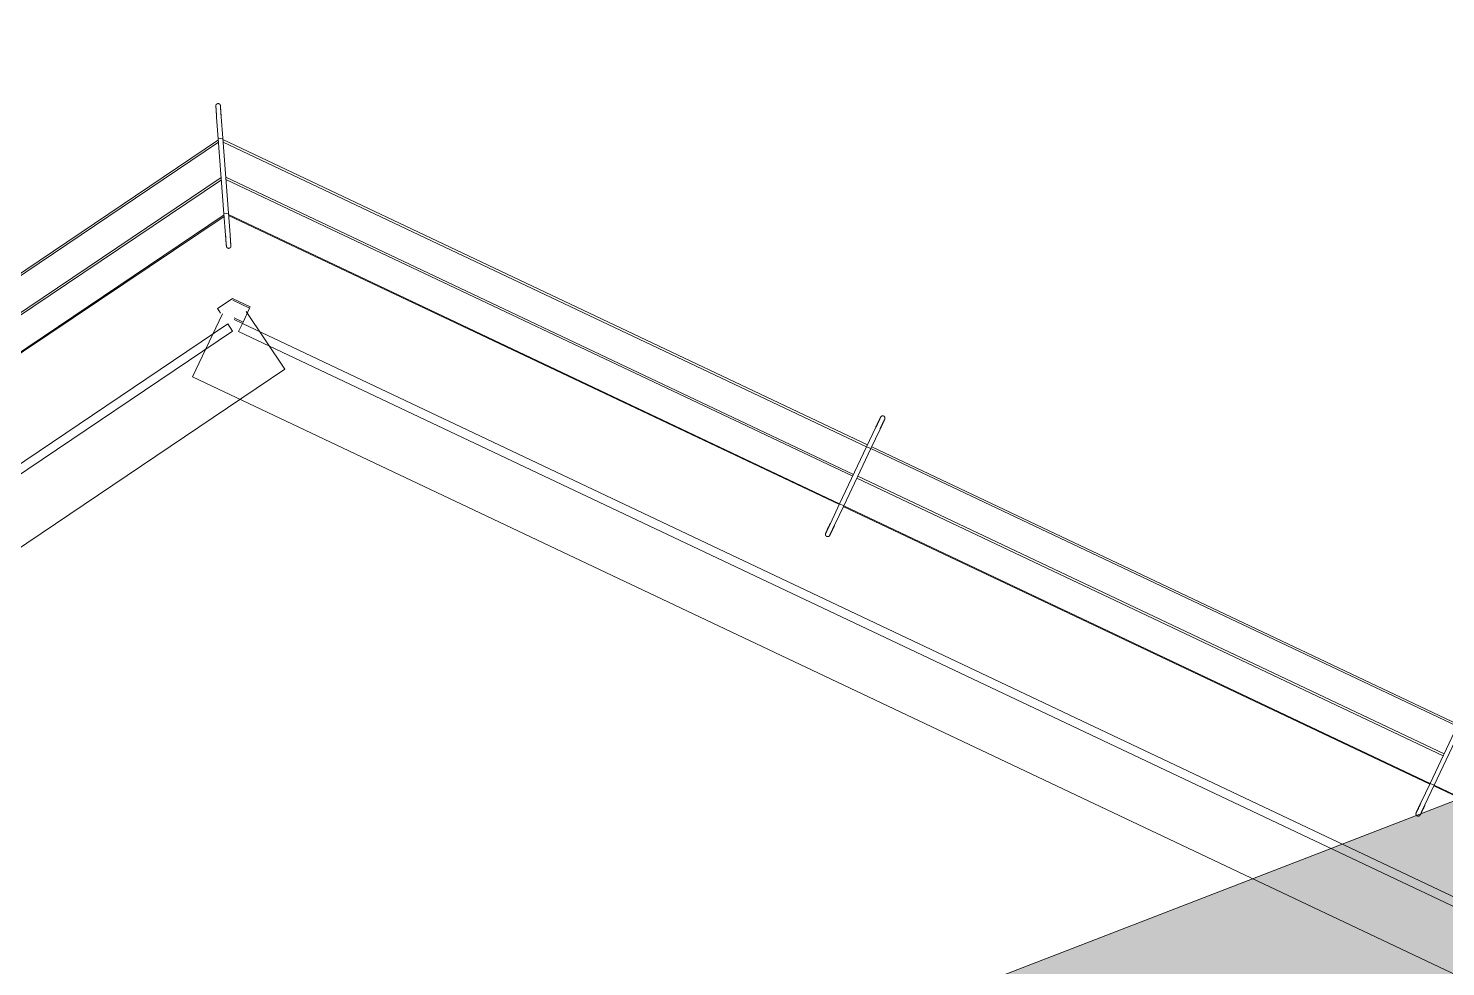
# Model space of a CAD drawing. Header units: metres. Extents: x 286532 to 329498, y 7396783 to 7466136.
# Drawn here: x 325548.7 to 325561.71, y 7397734.08 to 7397742.69 of the extents above; entities that cross this region are included whole.
import ezdxf

# ---------------------------------------------------------------- set-up
doc = ezdxf.new("R2010")
doc.units = ezdxf.units.M
doc.header["$LTSCALE"] = 10
doc.layers.get('0').update_dxf_attribs({"color": 255})
doc.layers.add('_  ARQ-AUX-001', color=1, linetype='Continuous', lineweight=5)
doc.layers.add('_AUXILIAR', color=7, linetype='Continuous', lineweight=30)

# ---------------------------------------------------------------- blocks, each defined once
blk = doc.blocks.new('ESTACAODRONE')
at = {"layer": '_  ARQ-AUX-001'}
for p, q in [((-62.984, -84.864), (-62.971, -85.062)), ((-62.929, -85.059), (-62.942, -84.861)), ((-62.97, -85.074), (-67.834, -88.277)), ((-62.969, -85.095), (-67.823, -88.293)), ((-62.971, -85.062), (-62.929, -85.059)), ((-62.926, -85.751), (-62.971, -85.062)), ((-62.884, -85.748), (-62.929, -85.059)), ((-57.036, -87.933), (-62.928, -85.071)), ((-57.045, -87.95), (-62.927, -85.093)), ((-62.948, -85.418), (-67.669, -88.527)), ((-62.946, -85.44), (-67.658, -88.543)), ((-57.168, -88.203), (-62.906, -85.415)), ((-57.176, -88.22), (-62.905, -85.437)), ((-62.925, -85.762), (-67.504, -88.778)), ((-62.924, -85.778), (-67.504, -88.777)), ((-62.884, -85.748), (-62.926, -85.751)), ((-62.926, -85.751), (-62.913, -85.949)), ((-62.871, -85.946), (-62.884, -85.748)), ((-57.299, -88.472), (-62.884, -85.759)), ((-57.301, -88.479), (-62.884, -85.768)), ((-62.869, -86.539), (-62.994, -86.622)), ((-62.855, -86.53), (-62.869, -86.539)), ((-62.693, -86.608), (-62.855, -86.53)), ((-62.853, -86.547), (-62.699, -86.622)), ((-62.95, -86.672), (-63.229, -87.247)), ((-62.994, -86.622), (-62.982, -86.64)), ((-62.982, -86.64), (-62.966, -86.665)), ((-62.76, -86.748), (-62.699, -86.622)), ((-62.731, -86.652), (-62.38, -87.185)), ((-62.699, -86.622), (-62.693, -86.608)), ((-62.901, -86.764), (-70.74, -91.927)), ((-62.857, -86.831), (-62.901, -86.764)), ((-62.843, -86.708), (-62.76, -86.748)), ((-62.842, -86.725), (-62.767, -86.761)), ((-62.767, -86.761), (-62.802, -86.833)), ((-62.767, -86.761), (-62.76, -86.748)), ((-39.303, -98.159), (-62.767, -86.761)), ((-70.696, -91.994), (-62.857, -86.831)), ((-62.802, -86.833), (-39.338, -98.231)), ((-70.558, -92.572), (-62.38, -87.185)), ((-63.229, -87.247), (-39.399, -98.822)), ((-56.958, -87.771), (-57.045, -87.95)), ((-57.007, -87.968), (-56.92, -87.79)), ((-57.045, -87.95), (-57.299, -88.472)), ((-57.007, -87.968), (-57.261, -88.491)), ((-57.045, -87.95), (-57.007, -87.968)), ((-51.648, -90.571), (-57.007, -87.968)), ((-51.639, -90.555), (-56.999, -87.951)), ((-51.779, -90.841), (-57.138, -88.238)), ((-51.771, -90.824), (-57.13, -88.221)), ((-57.299, -88.472), (-57.385, -88.651)), ((-57.348, -88.669), (-57.261, -88.491)), ((-57.261, -88.491), (-57.299, -88.472)), ((-51.904, -91.101), (-57.265, -88.497)), ((-51.902, -91.094), (-57.261, -88.491)), ((-51.648, -90.571), (-51.902, -91.094)), ((-51.61, -90.59), (-51.864, -91.112)), ((-51.902, -91.094), (-51.988, -91.272)), ((-51.951, -91.291), (-51.864, -91.112)), ((-51.864, -91.112), (-51.902, -91.094)), ((-46.943, -93.511), (-51.868, -91.118)), ((-46.941, -93.504), (-51.864, -91.112))]:
    blk.add_line(p, q, dxfattribs=at)
at = {"layer": '_  ARQ-AUX-001', "flags": 128}
for points in [[(-62.991, -84.762), (-62.991, -84.761), (-62.991, -84.761), (-62.991, -84.76), (-62.991, -84.759), (-62.991, -84.758), (-62.99, -84.757), (-62.99, -84.756), (-62.99, -84.756), (-62.99, -84.755), (-62.99, -84.754), (-62.989, -84.753), (-62.989, -84.752), (-62.989, -84.752), (-62.988, -84.751), (-62.988, -84.75), (-62.987, -84.75), (-62.987, -84.749), (-62.986, -84.748), (-62.986, -84.747), (-62.985, -84.747), (-62.985, -84.746), (-62.984, -84.746), (-62.983, -84.745), (-62.983, -84.745), (-62.982, -84.744), (-62.981, -84.744), (-62.981, -84.743), (-62.98, -84.743), (-62.979, -84.742), (-62.979, -84.742), (-62.978, -84.742), (-62.977, -84.741), (-62.976, -84.741), (-62.975, -84.741), (-62.975, -84.741), (-62.974, -84.74), (-62.973, -84.74), (-62.972, -84.74), (-62.971, -84.74), (-62.971, -84.74)], [(-62.971, -84.74), (-62.97, -84.74), (-62.969, -84.74), (-62.969, -84.74), (-62.968, -84.74), (-62.967, -84.74), (-62.966, -84.74), (-62.965, -84.74), (-62.964, -84.741), (-62.964, -84.741), (-62.963, -84.741), (-62.962, -84.741), (-62.961, -84.742), (-62.96, -84.742), (-62.96, -84.742), (-62.959, -84.743), (-62.958, -84.743), (-62.958, -84.744), (-62.957, -84.744), (-62.956, -84.745), (-62.956, -84.745), (-62.955, -84.746), (-62.954, -84.747), (-62.954, -84.747), (-62.953, -84.748), (-62.953, -84.748), (-62.952, -84.749), (-62.952, -84.75), (-62.951, -84.751), (-62.951, -84.751), (-62.951, -84.752), (-62.95, -84.753), (-62.95, -84.754), (-62.95, -84.754), (-62.949, -84.755), (-62.949, -84.756), (-62.949, -84.757), (-62.949, -84.758), (-62.949, -84.759), (-62.949, -84.759), (-62.949, -84.76)], [(-62.984, -84.864), (-62.984, -84.86), (-62.985, -84.856), (-62.985, -84.852), (-62.985, -84.848), (-62.985, -84.844), (-62.986, -84.84), (-62.986, -84.836), (-62.986, -84.832), (-62.986, -84.828), (-62.987, -84.824), (-62.987, -84.821), (-62.987, -84.817), (-62.987, -84.813), (-62.988, -84.81), (-62.988, -84.806), (-62.988, -84.803), (-62.988, -84.8), (-62.988, -84.797), (-62.989, -84.794), (-62.989, -84.791), (-62.989, -84.788), (-62.989, -84.786), (-62.989, -84.783), (-62.989, -84.781), (-62.99, -84.778), (-62.99, -84.776), (-62.99, -84.774), (-62.99, -84.772), (-62.99, -84.771), (-62.99, -84.769), (-62.99, -84.768), (-62.99, -84.767), (-62.99, -84.765), (-62.991, -84.765), (-62.991, -84.764), (-62.991, -84.763), (-62.991, -84.763), (-62.991, -84.762), (-62.991, -84.762)], [(-62.991, -84.762), (-62.991, -84.762), (-62.991, -84.763), (-62.991, -84.763), (-62.991, -84.764), (-62.991, -84.764), (-62.99, -84.765), (-62.99, -84.766), (-62.99, -84.767), (-62.99, -84.769), (-62.99, -84.77), (-62.99, -84.772), (-62.99, -84.774), (-62.99, -84.776), (-62.99, -84.778), (-62.989, -84.78), (-62.989, -84.782), (-62.989, -84.785), (-62.989, -84.787), (-62.989, -84.79), (-62.989, -84.793), (-62.988, -84.796), (-62.988, -84.799), (-62.988, -84.802), (-62.988, -84.806), (-62.988, -84.809), (-62.987, -84.812), (-62.987, -84.816), (-62.987, -84.82), (-62.987, -84.823), (-62.986, -84.827), (-62.986, -84.831), (-62.986, -84.835), (-62.986, -84.839), (-62.985, -84.842), (-62.985, -84.846), (-62.985, -84.85), (-62.985, -84.854), (-62.984, -84.859), (-62.984, -84.863), (-62.984, -84.864)], [(-62.949, -84.76), (-62.949, -84.76), (-62.949, -84.76), (-62.949, -84.76), (-62.949, -84.761), (-62.949, -84.762), (-62.949, -84.762), (-62.948, -84.764), (-62.948, -84.765), (-62.948, -84.766), (-62.948, -84.768), (-62.948, -84.769), (-62.948, -84.771), (-62.948, -84.773), (-62.948, -84.775), (-62.948, -84.777), (-62.947, -84.78), (-62.947, -84.782), (-62.947, -84.785), (-62.947, -84.787), (-62.947, -84.79), (-62.947, -84.793), (-62.946, -84.796), (-62.946, -84.8), (-62.946, -84.803), (-62.946, -84.806), (-62.945, -84.81), (-62.945, -84.813), (-62.945, -84.817), (-62.945, -84.82), (-62.945, -84.824), (-62.944, -84.828), (-62.944, -84.832), (-62.944, -84.836), (-62.944, -84.84), (-62.943, -84.844), (-62.943, -84.848), (-62.943, -84.852), (-62.942, -84.856), (-62.942, -84.86), (-62.942, -84.861)], [(-62.942, -84.861), (-62.942, -84.857), (-62.943, -84.853), (-62.943, -84.849), (-62.943, -84.845), (-62.943, -84.841), (-62.944, -84.837), (-62.944, -84.833), (-62.944, -84.829), (-62.944, -84.825), (-62.945, -84.821), (-62.945, -84.818), (-62.945, -84.814), (-62.945, -84.811), (-62.946, -84.807), (-62.946, -84.804), (-62.946, -84.8), (-62.946, -84.797), (-62.946, -84.794), (-62.947, -84.791), (-62.947, -84.788), (-62.947, -84.785), (-62.947, -84.783), (-62.947, -84.78), (-62.948, -84.778), (-62.948, -84.776), (-62.948, -84.774), (-62.948, -84.772), (-62.948, -84.77), (-62.948, -84.768), (-62.948, -84.766), (-62.948, -84.765), (-62.948, -84.764), (-62.949, -84.763), (-62.949, -84.762), (-62.949, -84.761), (-62.949, -84.76), (-62.949, -84.76), (-62.949, -84.76), (-62.949, -84.76)], [(-62.913, -85.949), (-62.913, -85.953), (-62.913, -85.957), (-62.913, -85.961), (-62.912, -85.965), (-62.912, -85.969), (-62.912, -85.973), (-62.911, -85.977), (-62.911, -85.98), (-62.911, -85.984), (-62.911, -85.988), (-62.91, -85.992), (-62.91, -85.995), (-62.91, -85.999), (-62.91, -86.002), (-62.91, -86.006), (-62.909, -86.009), (-62.909, -86.012), (-62.909, -86.015), (-62.909, -86.018), (-62.909, -86.021), (-62.908, -86.024), (-62.908, -86.027), (-62.908, -86.029), (-62.908, -86.032), (-62.908, -86.034), (-62.908, -86.036), (-62.907, -86.038), (-62.907, -86.04), (-62.907, -86.041), (-62.907, -86.043), (-62.907, -86.044), (-62.907, -86.046), (-62.907, -86.047), (-62.907, -86.048), (-62.907, -86.048), (-62.907, -86.049), (-62.907, -86.049), (-62.907, -86.05), (-62.907, -86.05)], [(-62.907, -86.05), (-62.907, -86.05), (-62.907, -86.05), (-62.907, -86.049), (-62.907, -86.049), (-62.907, -86.048), (-62.907, -86.047), (-62.907, -86.046), (-62.907, -86.045), (-62.907, -86.043), (-62.907, -86.042), (-62.907, -86.04), (-62.907, -86.038), (-62.908, -86.036), (-62.908, -86.034), (-62.908, -86.032), (-62.908, -86.03), (-62.908, -86.027), (-62.908, -86.025), (-62.909, -86.022), (-62.909, -86.019), (-62.909, -86.016), (-62.909, -86.013), (-62.909, -86.01), (-62.91, -86.007), (-62.91, -86.003), (-62.91, -86), (-62.91, -85.996), (-62.91, -85.993), (-62.911, -85.989), (-62.911, -85.985), (-62.911, -85.981), (-62.911, -85.978), (-62.912, -85.974), (-62.912, -85.97), (-62.912, -85.966), (-62.912, -85.962), (-62.913, -85.958), (-62.913, -85.954), (-62.913, -85.95), (-62.913, -85.949)], [(-62.865, -86.047), (-62.865, -86.047), (-62.865, -86.047), (-62.865, -86.046), (-62.865, -86.046), (-62.865, -86.045), (-62.865, -86.044), (-62.865, -86.043), (-62.865, -86.042), (-62.865, -86.041), (-62.865, -86.039), (-62.865, -86.038), (-62.866, -86.036), (-62.866, -86.034), (-62.866, -86.032), (-62.866, -86.029), (-62.866, -86.027), (-62.866, -86.025), (-62.866, -86.022), (-62.867, -86.019), (-62.867, -86.016), (-62.867, -86.013), (-62.867, -86.01), (-62.867, -86.007), (-62.868, -86.004), (-62.868, -86.001), (-62.868, -85.997), (-62.868, -85.994), (-62.869, -85.99), (-62.869, -85.986), (-62.869, -85.983), (-62.869, -85.979), (-62.869, -85.975), (-62.87, -85.971), (-62.87, -85.967), (-62.87, -85.963), (-62.871, -85.959), (-62.871, -85.955), (-62.871, -85.951), (-62.871, -85.947), (-62.871, -85.946)], [(-62.871, -85.946), (-62.871, -85.95), (-62.871, -85.954), (-62.871, -85.958), (-62.87, -85.962), (-62.87, -85.966), (-62.87, -85.97), (-62.87, -85.974), (-62.869, -85.978), (-62.869, -85.981), (-62.869, -85.985), (-62.869, -85.989), (-62.868, -85.993), (-62.868, -85.996), (-62.868, -86), (-62.868, -86.003), (-62.867, -86.006), (-62.867, -86.01), (-62.867, -86.013), (-62.867, -86.016), (-62.867, -86.019), (-62.866, -86.021), (-62.866, -86.024), (-62.866, -86.026), (-62.866, -86.029), (-62.866, -86.031), (-62.866, -86.033), (-62.866, -86.035), (-62.865, -86.037), (-62.865, -86.039), (-62.865, -86.04), (-62.865, -86.042), (-62.865, -86.043), (-62.865, -86.044), (-62.865, -86.045), (-62.865, -86.046), (-62.865, -86.046), (-62.865, -86.047), (-62.865, -86.047), (-62.865, -86.047)], [(-62.884, -86.069), (-62.885, -86.07), (-62.886, -86.07), (-62.887, -86.069), (-62.888, -86.069), (-62.889, -86.069), (-62.889, -86.069), (-62.89, -86.069), (-62.891, -86.069), (-62.892, -86.069), (-62.893, -86.068), (-62.893, -86.068), (-62.894, -86.068), (-62.895, -86.067), (-62.896, -86.067), (-62.896, -86.067), (-62.897, -86.066), (-62.898, -86.066), (-62.899, -86.065), (-62.899, -86.065), (-62.9, -86.064), (-62.9, -86.064), (-62.901, -86.063), (-62.902, -86.062), (-62.902, -86.062), (-62.903, -86.061), (-62.903, -86.06), (-62.904, -86.06), (-62.904, -86.059), (-62.904, -86.058), (-62.905, -86.057), (-62.905, -86.057), (-62.905, -86.056), (-62.906, -86.055), (-62.906, -86.054), (-62.906, -86.053), (-62.906, -86.053), (-62.906, -86.052), (-62.907, -86.051), (-62.907, -86.05), (-62.907, -86.05)], [(-62.865, -86.047), (-62.865, -86.048), (-62.865, -86.049), (-62.865, -86.05), (-62.865, -86.051), (-62.865, -86.051), (-62.865, -86.052), (-62.865, -86.053), (-62.865, -86.054), (-62.866, -86.055), (-62.866, -86.055), (-62.866, -86.056), (-62.867, -86.057), (-62.867, -86.058), (-62.867, -86.058), (-62.868, -86.059), (-62.868, -86.06), (-62.869, -86.061), (-62.869, -86.061), (-62.87, -86.062), (-62.87, -86.063), (-62.871, -86.063), (-62.871, -86.064), (-62.872, -86.064), (-62.873, -86.065), (-62.873, -86.065), (-62.874, -86.066), (-62.875, -86.066), (-62.875, -86.067), (-62.876, -86.067), (-62.877, -86.068), (-62.878, -86.068), (-62.878, -86.068), (-62.879, -86.068), (-62.88, -86.069), (-62.881, -86.069), (-62.882, -86.069), (-62.882, -86.069), (-62.883, -86.069), (-62.884, -86.069), (-62.884, -86.069)], [(-56.914, -87.68), (-56.914, -87.68), (-56.914, -87.68), (-56.914, -87.681), (-56.914, -87.681), (-56.915, -87.682), (-56.915, -87.683), (-56.916, -87.684), (-56.916, -87.685), (-56.917, -87.686), (-56.917, -87.687), (-56.918, -87.689), (-56.919, -87.69), (-56.92, -87.692), (-56.921, -87.694), (-56.922, -87.696), (-56.923, -87.698), (-56.924, -87.7), (-56.925, -87.703), (-56.926, -87.705), (-56.927, -87.708), (-56.929, -87.71), (-56.93, -87.713), (-56.931, -87.716), (-56.933, -87.719), (-56.934, -87.722), (-56.936, -87.725), (-56.937, -87.728), (-56.939, -87.732), (-56.941, -87.735), (-56.942, -87.738), (-56.944, -87.742), (-56.946, -87.745), (-56.947, -87.749), (-56.949, -87.752), (-56.951, -87.756), (-56.952, -87.759), (-56.954, -87.763), (-56.956, -87.767), (-56.958, -87.77), (-56.958, -87.771)], [(-56.958, -87.771), (-56.956, -87.768), (-56.955, -87.764), (-56.953, -87.76), (-56.951, -87.757), (-56.949, -87.753), (-56.948, -87.75), (-56.946, -87.746), (-56.944, -87.743), (-56.943, -87.739), (-56.941, -87.736), (-56.939, -87.732), (-56.938, -87.729), (-56.936, -87.726), (-56.935, -87.723), (-56.933, -87.72), (-56.932, -87.717), (-56.93, -87.714), (-56.929, -87.711), (-56.928, -87.708), (-56.926, -87.706), (-56.925, -87.703), (-56.924, -87.701), (-56.923, -87.699), (-56.922, -87.697), (-56.921, -87.694), (-56.92, -87.693), (-56.919, -87.691), (-56.918, -87.689), (-56.918, -87.688), (-56.917, -87.686), (-56.916, -87.685), (-56.916, -87.684), (-56.915, -87.683), (-56.915, -87.682), (-56.915, -87.681), (-56.914, -87.681), (-56.914, -87.68), (-56.914, -87.68), (-56.914, -87.68)], [(-56.92, -87.79), (-56.919, -87.786), (-56.917, -87.782), (-56.915, -87.779), (-56.913, -87.775), (-56.912, -87.772), (-56.91, -87.768), (-56.908, -87.764), (-56.907, -87.761), (-56.905, -87.758), (-56.903, -87.754), (-56.902, -87.751), (-56.9, -87.748), (-56.898, -87.744), (-56.897, -87.741), (-56.895, -87.738), (-56.894, -87.735), (-56.893, -87.732), (-56.891, -87.729), (-56.89, -87.727), (-56.889, -87.724), (-56.887, -87.722), (-56.886, -87.719), (-56.885, -87.717), (-56.884, -87.715), (-56.883, -87.713), (-56.882, -87.711), (-56.881, -87.709), (-56.881, -87.707), (-56.88, -87.706), (-56.879, -87.705), (-56.878, -87.703), (-56.878, -87.702), (-56.877, -87.701), (-56.877, -87.7), (-56.877, -87.7), (-56.876, -87.699), (-56.876, -87.699), (-56.876, -87.698), (-56.876, -87.698)], [(-56.876, -87.698), (-56.876, -87.698), (-56.876, -87.699), (-56.876, -87.699), (-56.877, -87.7), (-56.877, -87.7), (-56.877, -87.701), (-56.878, -87.702), (-56.878, -87.703), (-56.879, -87.704), (-56.88, -87.706), (-56.88, -87.707), (-56.881, -87.709), (-56.882, -87.71), (-56.883, -87.712), (-56.884, -87.714), (-56.885, -87.716), (-56.886, -87.719), (-56.887, -87.721), (-56.888, -87.724), (-56.89, -87.726), (-56.891, -87.729), (-56.892, -87.732), (-56.894, -87.734), (-56.895, -87.737), (-56.896, -87.74), (-56.898, -87.743), (-56.9, -87.747), (-56.901, -87.75), (-56.903, -87.753), (-56.904, -87.757), (-56.906, -87.76), (-56.908, -87.764), (-56.909, -87.767), (-56.911, -87.771), (-56.913, -87.774), (-56.915, -87.778), (-56.916, -87.781), (-56.918, -87.785), (-56.92, -87.789), (-56.92, -87.79)], [(-56.914, -87.68), (-56.913, -87.679), (-56.913, -87.679), (-56.913, -87.678), (-56.912, -87.677), (-56.912, -87.676), (-56.911, -87.676), (-56.911, -87.675), (-56.91, -87.675), (-56.909, -87.674), (-56.909, -87.673), (-56.908, -87.673), (-56.907, -87.672), (-56.907, -87.672), (-56.906, -87.671), (-56.905, -87.671), (-56.905, -87.671), (-56.904, -87.67), (-56.903, -87.67), (-56.902, -87.67), (-56.902, -87.669), (-56.901, -87.669), (-56.9, -87.669), (-56.899, -87.669), (-56.898, -87.668), (-56.897, -87.668), (-56.897, -87.668), (-56.896, -87.668), (-56.895, -87.668), (-56.894, -87.668), (-56.893, -87.668), (-56.892, -87.668), (-56.892, -87.668), (-56.891, -87.669), (-56.89, -87.669), (-56.889, -87.669), (-56.888, -87.669), (-56.888, -87.67), (-56.887, -87.67), (-56.886, -87.67), (-56.886, -87.67)], [(-56.886, -87.67), (-56.885, -87.671), (-56.884, -87.671), (-56.884, -87.672), (-56.883, -87.672), (-56.882, -87.672), (-56.882, -87.673), (-56.881, -87.674), (-56.88, -87.674), (-56.88, -87.675), (-56.879, -87.675), (-56.879, -87.676), (-56.878, -87.677), (-56.878, -87.677), (-56.877, -87.678), (-56.877, -87.679), (-56.876, -87.68), (-56.876, -87.68), (-56.876, -87.681), (-56.875, -87.682), (-56.875, -87.683), (-56.875, -87.683), (-56.875, -87.684), (-56.874, -87.685), (-56.874, -87.686), (-56.874, -87.687), (-56.874, -87.688), (-56.874, -87.688), (-56.874, -87.689), (-56.874, -87.69), (-56.874, -87.691), (-56.874, -87.692), (-56.874, -87.693), (-56.874, -87.693), (-56.875, -87.694), (-56.875, -87.695), (-56.875, -87.696), (-56.875, -87.697), (-56.876, -87.697), (-56.876, -87.698), (-56.876, -87.698)], [(-57.42, -88.77), (-57.421, -88.77), (-57.422, -88.77), (-57.422, -88.769), (-57.423, -88.769), (-57.424, -88.768), (-57.424, -88.768), (-57.425, -88.767), (-57.426, -88.766), (-57.426, -88.766), (-57.427, -88.765), (-57.427, -88.765), (-57.428, -88.764), (-57.428, -88.763), (-57.429, -88.763), (-57.429, -88.762), (-57.43, -88.761), (-57.43, -88.76), (-57.43, -88.76), (-57.431, -88.759), (-57.431, -88.758), (-57.431, -88.757), (-57.431, -88.756), (-57.432, -88.756), (-57.432, -88.755), (-57.432, -88.754), (-57.432, -88.753), (-57.432, -88.752), (-57.432, -88.751), (-57.432, -88.751), (-57.432, -88.75), (-57.432, -88.749), (-57.432, -88.748), (-57.432, -88.747), (-57.431, -88.746), (-57.431, -88.746), (-57.431, -88.745), (-57.431, -88.744), (-57.43, -88.743), (-57.43, -88.742), (-57.43, -88.742)], [(-57.43, -88.742), (-57.43, -88.742), (-57.43, -88.742), (-57.43, -88.742), (-57.429, -88.741), (-57.429, -88.74), (-57.429, -88.74), (-57.428, -88.739), (-57.428, -88.738), (-57.427, -88.736), (-57.426, -88.735), (-57.426, -88.734), (-57.425, -88.732), (-57.424, -88.73), (-57.423, -88.728), (-57.422, -88.726), (-57.421, -88.724), (-57.42, -88.722), (-57.419, -88.72), (-57.418, -88.717), (-57.416, -88.715), (-57.415, -88.712), (-57.414, -88.709), (-57.412, -88.706), (-57.411, -88.703), (-57.409, -88.7), (-57.408, -88.697), (-57.406, -88.694), (-57.405, -88.691), (-57.403, -88.687), (-57.402, -88.684), (-57.4, -88.681), (-57.398, -88.677), (-57.396, -88.674), (-57.395, -88.67), (-57.393, -88.666), (-57.391, -88.663), (-57.389, -88.659), (-57.388, -88.656), (-57.386, -88.652), (-57.385, -88.651)], [(-57.385, -88.651), (-57.387, -88.655), (-57.389, -88.658), (-57.391, -88.662), (-57.393, -88.665), (-57.394, -88.669), (-57.396, -88.673), (-57.398, -88.676), (-57.399, -88.68), (-57.401, -88.683), (-57.403, -88.686), (-57.404, -88.69), (-57.406, -88.693), (-57.408, -88.696), (-57.409, -88.699), (-57.411, -88.702), (-57.412, -88.705), (-57.413, -88.708), (-57.415, -88.711), (-57.416, -88.714), (-57.417, -88.716), (-57.419, -88.719), (-57.42, -88.721), (-57.421, -88.724), (-57.422, -88.726), (-57.423, -88.728), (-57.424, -88.73), (-57.425, -88.731), (-57.425, -88.733), (-57.426, -88.735), (-57.427, -88.736), (-57.427, -88.737), (-57.428, -88.738), (-57.428, -88.739), (-57.429, -88.74), (-57.429, -88.741), (-57.429, -88.741), (-57.43, -88.742), (-57.43, -88.742), (-57.43, -88.742)], [(-57.392, -88.761), (-57.392, -88.761), (-57.393, -88.762), (-57.393, -88.763), (-57.394, -88.764), (-57.394, -88.764), (-57.395, -88.765), (-57.395, -88.765), (-57.396, -88.766), (-57.397, -88.767), (-57.397, -88.767), (-57.398, -88.768), (-57.398, -88.768), (-57.399, -88.769), (-57.4, -88.769), (-57.401, -88.77), (-57.401, -88.77), (-57.402, -88.77), (-57.403, -88.771), (-57.404, -88.771), (-57.404, -88.771), (-57.405, -88.772), (-57.406, -88.772), (-57.407, -88.772), (-57.408, -88.772), (-57.408, -88.772), (-57.409, -88.772), (-57.41, -88.772), (-57.411, -88.772), (-57.412, -88.772), (-57.413, -88.772), (-57.413, -88.772), (-57.414, -88.772), (-57.415, -88.772), (-57.416, -88.772), (-57.417, -88.772), (-57.418, -88.771), (-57.418, -88.771), (-57.419, -88.771), (-57.42, -88.77), (-57.42, -88.77)], [(-57.348, -88.669), (-57.349, -88.673), (-57.351, -88.677), (-57.353, -88.68), (-57.355, -88.684), (-57.356, -88.687), (-57.358, -88.691), (-57.36, -88.694), (-57.362, -88.698), (-57.363, -88.701), (-57.365, -88.705), (-57.367, -88.708), (-57.368, -88.711), (-57.37, -88.715), (-57.371, -88.718), (-57.373, -88.721), (-57.374, -88.724), (-57.376, -88.727), (-57.377, -88.729), (-57.378, -88.732), (-57.38, -88.735), (-57.381, -88.737), (-57.382, -88.74), (-57.383, -88.742), (-57.384, -88.744), (-57.385, -88.746), (-57.386, -88.748), (-57.387, -88.75), (-57.388, -88.751), (-57.388, -88.753), (-57.389, -88.754), (-57.39, -88.756), (-57.39, -88.757), (-57.391, -88.758), (-57.391, -88.759), (-57.391, -88.759), (-57.392, -88.76), (-57.392, -88.76), (-57.392, -88.761), (-57.392, -88.761)], [(-57.392, -88.761), (-57.392, -88.761), (-57.392, -88.76), (-57.392, -88.76), (-57.391, -88.759), (-57.391, -88.759), (-57.391, -88.758), (-57.39, -88.757), (-57.39, -88.756), (-57.389, -88.755), (-57.389, -88.753), (-57.388, -88.752), (-57.387, -88.75), (-57.386, -88.749), (-57.385, -88.747), (-57.384, -88.745), (-57.383, -88.743), (-57.382, -88.74), (-57.381, -88.738), (-57.38, -88.735), (-57.379, -88.733), (-57.377, -88.73), (-57.376, -88.727), (-57.375, -88.725), (-57.373, -88.722), (-57.372, -88.719), (-57.37, -88.715), (-57.369, -88.712), (-57.367, -88.709), (-57.365, -88.706), (-57.364, -88.702), (-57.362, -88.699), (-57.36, -88.695), (-57.359, -88.692), (-57.357, -88.688), (-57.355, -88.685), (-57.353, -88.681), (-57.352, -88.678), (-57.35, -88.674), (-57.348, -88.67), (-57.348, -88.669)], [(-52.023, -91.392), (-52.024, -91.391), (-52.025, -91.391), (-52.025, -91.391), (-52.026, -91.39), (-52.027, -91.39), (-52.027, -91.389), (-52.028, -91.389), (-52.029, -91.388), (-52.029, -91.387), (-52.03, -91.387), (-52.03, -91.386), (-52.031, -91.385), (-52.031, -91.385), (-52.032, -91.384), (-52.032, -91.383), (-52.033, -91.383), (-52.033, -91.382), (-52.033, -91.381), (-52.034, -91.38), (-52.034, -91.38), (-52.034, -91.379), (-52.034, -91.378), (-52.035, -91.377), (-52.035, -91.376), (-52.035, -91.375), (-52.035, -91.375), (-52.035, -91.374), (-52.035, -91.373), (-52.035, -91.372), (-52.035, -91.371), (-52.035, -91.37), (-52.035, -91.37), (-52.035, -91.369), (-52.034, -91.368), (-52.034, -91.367), (-52.034, -91.366), (-52.034, -91.366), (-52.033, -91.365), (-52.033, -91.364), (-52.033, -91.364)], [(-52.033, -91.364), (-52.033, -91.364), (-52.033, -91.363), (-52.033, -91.363), (-52.032, -91.363), (-52.032, -91.362), (-52.032, -91.361), (-52.031, -91.36), (-52.031, -91.359), (-52.03, -91.358), (-52.029, -91.357), (-52.029, -91.355), (-52.028, -91.353), (-52.027, -91.352), (-52.026, -91.35), (-52.025, -91.348), (-52.024, -91.346), (-52.023, -91.343), (-52.022, -91.341), (-52.021, -91.339), (-52.019, -91.336), (-52.018, -91.333), (-52.017, -91.331), (-52.015, -91.328), (-52.014, -91.325), (-52.012, -91.322), (-52.011, -91.319), (-52.009, -91.315), (-52.008, -91.312), (-52.006, -91.309), (-52.005, -91.306), (-52.003, -91.302), (-52.001, -91.299), (-51.999, -91.295), (-51.998, -91.292), (-51.996, -91.288), (-51.994, -91.284), (-51.992, -91.281), (-51.991, -91.277), (-51.989, -91.273), (-51.988, -91.272)], [(-51.988, -91.272), (-51.99, -91.276), (-51.992, -91.28), (-51.994, -91.283), (-51.996, -91.287), (-51.997, -91.291), (-51.999, -91.294), (-52.001, -91.298), (-52.002, -91.301), (-52.004, -91.305), (-52.006, -91.308), (-52.007, -91.311), (-52.009, -91.315), (-52.01, -91.318), (-52.012, -91.321), (-52.014, -91.324), (-52.015, -91.327), (-52.016, -91.33), (-52.018, -91.333), (-52.019, -91.335), (-52.02, -91.338), (-52.021, -91.34), (-52.023, -91.343), (-52.024, -91.345), (-52.025, -91.347), (-52.026, -91.349), (-52.027, -91.351), (-52.028, -91.353), (-52.028, -91.355), (-52.029, -91.356), (-52.03, -91.358), (-52.03, -91.359), (-52.031, -91.36), (-52.031, -91.361), (-52.032, -91.362), (-52.032, -91.362), (-52.032, -91.363), (-52.033, -91.363), (-52.033, -91.364), (-52.033, -91.364)], [(-51.951, -91.291), (-51.952, -91.294), (-51.954, -91.298), (-51.956, -91.302), (-51.958, -91.305), (-51.959, -91.309), (-51.961, -91.312), (-51.963, -91.316), (-51.965, -91.319), (-51.966, -91.323), (-51.968, -91.326), (-51.97, -91.33), (-51.971, -91.333), (-51.973, -91.336), (-51.974, -91.339), (-51.976, -91.342), (-51.977, -91.345), (-51.979, -91.348), (-51.98, -91.351), (-51.981, -91.354), (-51.983, -91.356), (-51.984, -91.359), (-51.985, -91.361), (-51.986, -91.363), (-51.987, -91.366), (-51.988, -91.368), (-51.989, -91.37), (-51.99, -91.371), (-51.991, -91.373), (-51.991, -91.375), (-51.992, -91.376), (-51.993, -91.377), (-51.993, -91.378), (-51.994, -91.379), (-51.994, -91.38), (-51.994, -91.381), (-51.995, -91.381), (-51.995, -91.382), (-51.995, -91.382), (-51.995, -91.382)], [(-51.995, -91.382), (-51.995, -91.382), (-51.995, -91.382), (-51.995, -91.381), (-51.994, -91.381), (-51.994, -91.38), (-51.994, -91.38), (-51.993, -91.379), (-51.993, -91.377), (-51.992, -91.376), (-51.992, -91.375), (-51.991, -91.373), (-51.99, -91.372), (-51.989, -91.37), (-51.988, -91.368), (-51.987, -91.366), (-51.986, -91.364), (-51.985, -91.362), (-51.984, -91.359), (-51.983, -91.357), (-51.982, -91.354), (-51.98, -91.352), (-51.979, -91.349), (-51.978, -91.346), (-51.976, -91.343), (-51.975, -91.34), (-51.973, -91.337), (-51.972, -91.334), (-51.97, -91.331), (-51.968, -91.327), (-51.967, -91.324), (-51.965, -91.32), (-51.963, -91.317), (-51.962, -91.313), (-51.96, -91.31), (-51.958, -91.306), (-51.956, -91.303), (-51.955, -91.299), (-51.953, -91.295), (-51.951, -91.292), (-51.951, -91.291)], [(-51.995, -91.382), (-51.995, -91.383), (-51.996, -91.384), (-51.996, -91.384), (-51.997, -91.385), (-51.997, -91.386), (-51.998, -91.386), (-51.998, -91.387), (-51.999, -91.388), (-51.999, -91.388), (-52, -91.389), (-52.001, -91.389), (-52.001, -91.39), (-52.002, -91.39), (-52.003, -91.391), (-52.004, -91.391), (-52.004, -91.392), (-52.005, -91.392), (-52.006, -91.392), (-52.007, -91.393), (-52.007, -91.393), (-52.008, -91.393), (-52.009, -91.393), (-52.01, -91.394), (-52.011, -91.394), (-52.011, -91.394), (-52.012, -91.394), (-52.013, -91.394), (-52.014, -91.394), (-52.015, -91.394), (-52.016, -91.394), (-52.016, -91.394), (-52.017, -91.394), (-52.018, -91.394), (-52.019, -91.393), (-52.02, -91.393), (-52.021, -91.393), (-52.021, -91.393), (-52.022, -91.392), (-52.023, -91.392), (-52.023, -91.392)]]:
    blk.add_lwpolyline(points, dxfattribs=at)

msp = doc.modelspace()

# ---------------------------------------------------------------- hatches: boundary and pattern name
at = {"true_color": 0xc7c8ca, "transparency": 33554585}
h = msp.add_hatch(color=9, dxfattribs=at)
h.dxf.hatch_style = 1
edge = h.paths.add_edge_path(flags=17)
edge.add_line((325790.074, 7397734.678), (325785.932, 7397725.912))
edge.add_line((325785.932, 7397725.912), (325782.709, 7397727.435))
edge.add_arc((324589.459, 7398283.744), 1316.558, 334.285771, 335.004426, ccw=False)
edge.add_arc((325750.667, 7397737.45), 35.291, 298.576, 315.0391, ccw=False)
edge.add_arc((325664.991, 7397898.481), 217.694, 294.35072, 298.10593, ccw=False)
edge.add_arc((325750.419, 7397711.129), 11.8, 244.6772, 291.536, ccw=False)
edge.add_line((325745.372, 7397700.463), (325626.659, 7397756.517))
edge.add_arc((325641.467, 7397780.806), 28.447, 197.5252, 238.6327, ccw=False)
edge.add_line((325614.34, 7397772.24), (325596.361, 7397822.673))
edge.add_line((325596.361, 7397822.673), (325593.746, 7397821.736))
edge.add_line((325593.746, 7397821.736), (325590.595, 7397830.529))
edge.add_line((325590.595, 7397830.529), (325583.062, 7397827.835))
edge.add_line((325583.062, 7397827.835), (325598.287, 7397780.985))
edge.add_arc((325581.631, 7397777.612), 16.994, -27.4093, 11.4468, ccw=False)
edge.add_line((325596.717, 7397769.789), (325590.092, 7397755.765))
edge.add_arc((325564.48, 7397765.98), 27.574, 298.0712, 338.2544, ccw=False)
edge.add_line((325577.455, 7397741.65), (325549.642, 7397730.904))
edge.add_line((325549.642, 7397730.904), (325552.333, 7397723.353))
edge.add_line((325552.333, 7397723.353), (325559.066, 7397725.765))
edge.add_line((325559.066, 7397725.765), (325560.084, 7397722.91))
edge.add_line((325560.084, 7397722.91), (325575.909, 7397728.58))
edge.add_line((325575.909, 7397728.58), (325592.006, 7397734.348))
edge.add_arc((325596.436, 7397717.203), 17.709, 63.7148, 104.4879, ccw=False)
edge.add_line((325604.278, 7397733.08), (325751.273, 7397663.679))
edge.add_arc((325737.024, 7397635.138), 31.901, 40.3337, 63.469, ccw=False)
edge.add_line((325761.341, 7397655.785), (325777.453, 7397632.456))
edge.add_line((325777.453, 7397632.456), (325786.459, 7397638.675))
edge.add_line((325786.459, 7397638.675), (325772.038, 7397659.428))
edge.add_arc((325786.19, 7397669.263), 17.234, 162.6633, 214.7953, ccw=False)
edge.add_arc((326382.672, 7397402.318), 670.607, 154.260697, 156.063624, ccw=False)
edge.add_arc((328387.63, 7396464.678), 2883.946, 154.511481, 154.77925, ccw=False)
edge.add_arc((324538.143, 7398302.986), 1381.958, 334.393847, 335.132057)
edge.add_line((325791.966, 7397721.833), (325796.581, 7397731.603))
edge.add_line((325796.581, 7397731.603), (325790.074, 7397734.678))
edge = h.paths.add_edge_path(flags=17)
edge.add_line((325790.074, 7397734.678), (325785.932, 7397725.912))
edge.add_line((325796.581, 7397731.603), (325790.074, 7397734.678))
edge.add_line((325791.966, 7397721.833), (325796.581, 7397731.603))
edge.add_arc((324538.143, 7398302.986), 1381.958, 334.393847, 335.132057)
edge.add_arc((328387.63, 7396464.678), 2883.946, 154.511481, 154.77925)
edge.add_arc((326382.672, 7397402.318), 670.607, 154.260697, 156.063624)
edge.add_arc((325786.19, 7397669.263), 17.234, 162.6633, 214.7953)
edge.add_line((325786.459, 7397638.675), (325772.038, 7397659.428))
edge.add_line((325777.453, 7397632.456), (325786.459, 7397638.675))
edge.add_line((325761.341, 7397655.785), (325777.453, 7397632.456))
edge.add_arc((325737.024, 7397635.138), 31.901, 40.3337, 63.469)
edge.add_line((325604.278, 7397733.08), (325751.273, 7397663.679))
edge.add_arc((325596.436, 7397717.203), 17.709, 63.7148, 104.4879)
edge.add_line((325575.909, 7397728.58), (325592.006, 7397734.348))
edge.add_line((325560.084, 7397722.91), (325575.909, 7397728.58))
edge.add_line((325559.066, 7397725.765), (325560.084, 7397722.91))
edge.add_line((325552.333, 7397723.353), (325559.066, 7397725.765))
edge.add_line((325549.642, 7397730.904), (325552.333, 7397723.353))
edge.add_line((325577.455, 7397741.65), (325549.642, 7397730.904))
edge.add_arc((325564.48, 7397765.98), 27.574, 298.0712, 338.2544)
edge.add_line((325596.717, 7397769.789), (325590.092, 7397755.765))
edge.add_arc((325581.631, 7397777.612), 16.994, 332.5907, 371.4468)
edge.add_line((325583.062, 7397827.835), (325598.287, 7397780.985))
edge.add_line((325590.595, 7397830.529), (325583.062, 7397827.835))
edge.add_line((325593.746, 7397821.736), (325590.595, 7397830.529))
edge.add_line((325596.361, 7397822.673), (325593.746, 7397821.736))
edge.add_line((325614.34, 7397772.24), (325596.361, 7397822.673))
edge.add_arc((325641.467, 7397780.806), 28.447, 197.5252, 238.6327)
edge.add_line((325745.372, 7397700.463), (325626.659, 7397756.517))
edge.add_arc((325750.419, 7397711.129), 11.8, 244.6772, 291.536)
edge.add_arc((325664.991, 7397898.481), 217.694, 294.35072, 298.10593)
edge.add_arc((325750.667, 7397737.45), 35.291, 298.576, 315.0391)
edge.add_arc((324589.459, 7398283.744), 1316.558, 334.285771, 335.004426)
edge.add_line((325785.932, 7397725.912), (325782.709, 7397727.435))
h.paths.add_polyline_path([(325796.581, 7397731.603), (325790.074, 7397734.678)], flags=0)

# ---------------------------------------------------------------- linework, layer by layer
at = {"layer": '_  ARQ-AUX-001'}
msp.add_lwpolyline([(325590.092, 7397755.765, -0.177151), (325577.455, 7397741.65), (325549.642, 7397730.904), (325552.333, 7397723.353), (325559.066, 7397725.765), (325560.084, 7397722.91), (325575.909, 7397728.58), (325592.006, 7397734.348, -0.179807)], format="xyb", dxfattribs=at)

# ---------------------------------------------------------------- block references
at = {"layer": '_AUXILIAR', "rotation": 0.5795468206332073}
msp.add_blockref('ESTACAODRONE', (325612.548, 7397827.374), dxfattribs=at)

doc.saveas('drawing.dxf')
